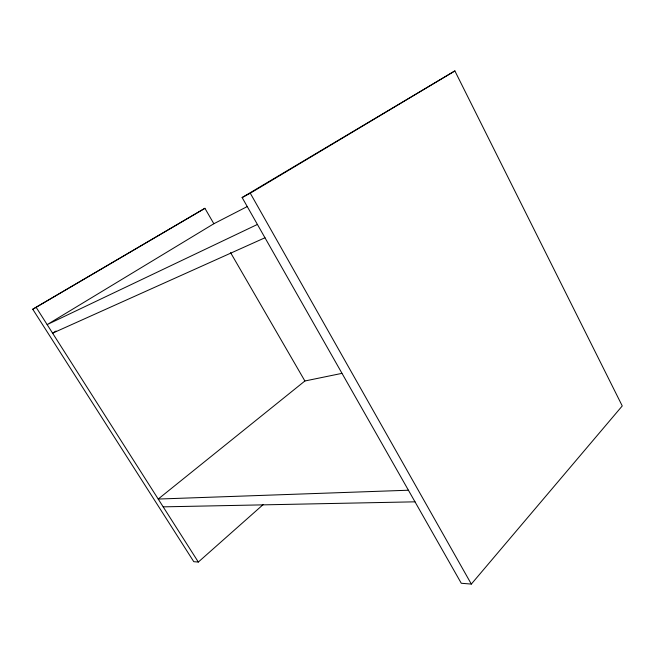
<?xml version="1.0" encoding="UTF-8"?>
<svg xmlns="http://www.w3.org/2000/svg" width="655" height="655" viewBox="0 0 655 655"><rect width="100%" height="100%" fill="white"/><g stroke="black" fill="none" stroke-linecap="round" stroke-linejoin="round"><path stroke-width="0.98" d="M471.33 584.08L622.25 405.936L454.873 70.92L242.121 197.54L461.276 583.269L471.33 584.08L250.275 193.192L242.121 197.54M247.467 206.448L213.849 223.732L204.917 208.306L32.75 309.234L193.782 561.687L198.326 562.047L263.22 504.538M341.869 373.383L304.894 380.989L158.207 499.053L408.409 490.227M56.084 331.021L52.596 333.166L264.972 237.765M213.849 223.732L47.144 324.618L257.407 224.444M250.275 193.192L454.873 70.92M32.75 309.234L204.917 208.306M163.177 506.855L415.008 501.828M36.189 307.4L198.326 562.047M230.585 252.642L304.894 380.989"/></g></svg>
